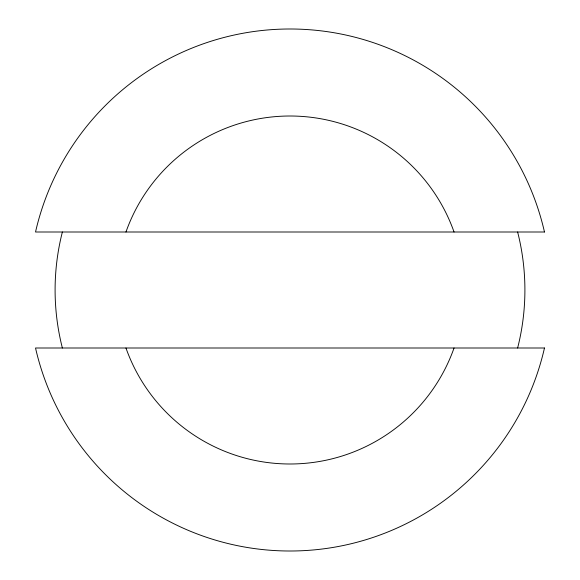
<?xml version="1.0" encoding="UTF-8"?>
<svg xmlns="http://www.w3.org/2000/svg" width="580" height="580" viewBox="0 0 580 580"><rect width="100%" height="100%" fill="white"/><g stroke="black" fill="none" stroke-linecap="round" stroke-linejoin="round"><path stroke-width="0.87" d="M454.046 348A174 174 0 0 1 125.954 348M125.954 232A174 174 0 0 1 454.046 232M517.628 232A234.9 234.9 0 0 1 517.628 348M62.372 348A234.9 234.9 0 0 1 62.372 232M544.475 232L35.525 232A261 261 0 0 1 544.475 232M544.475 348L35.525 348A261 261 0 0 0 544.475 348"/></g></svg>
